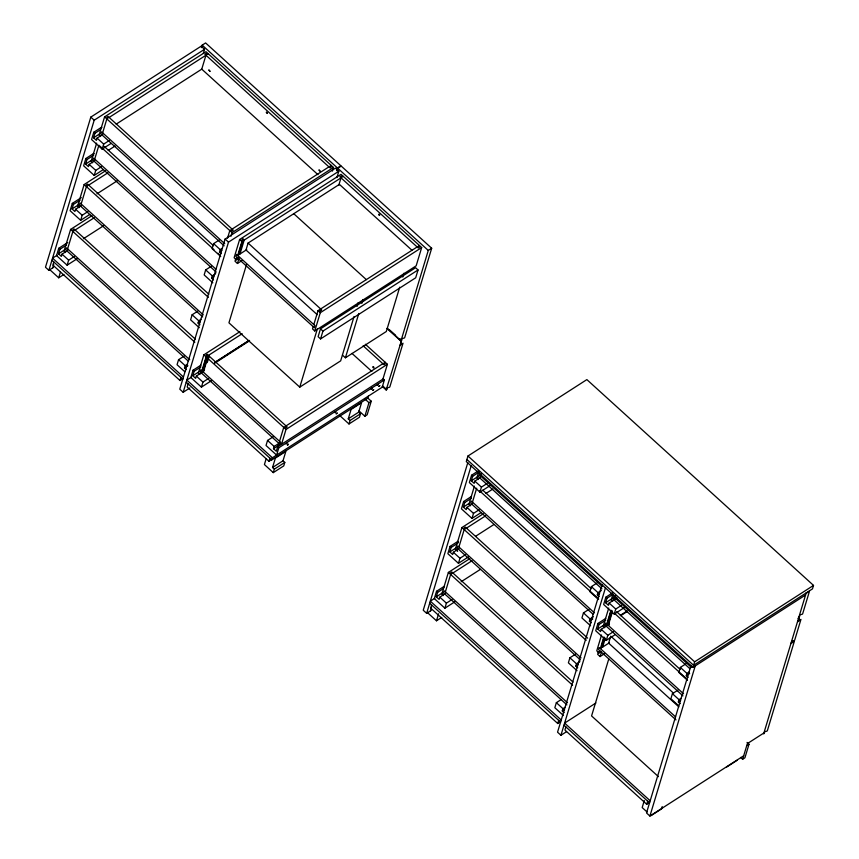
<?xml version="1.0" encoding="UTF-8"?>
<svg xmlns="http://www.w3.org/2000/svg" width="859" height="859" viewBox="0 0 859 859"><rect width="100%" height="100%" fill="white"/><g stroke="black" fill="none" stroke-linecap="round" stroke-linejoin="round"><path stroke-width="1.29" d="M65.982 244.428L66.605 243.58M101.018 128.388L101.759 127.476M203.379 53.118L204.539 49.285L201.135 46.203L90.807 117.114L45.473 267.246L48.877 270.327L53.344 267.46M48.877 270.327L94.2 120.196L204.539 49.285M53.806 261.952L52.861 265.087L179.982 380.505L182.838 378.669M52.678 267.89L53.741 264.357M67.732 242.506L58.756 248.283L56.544 255.585L67.12 265.195L77.235 258.688M81.294 197.624L72.306 203.4L70.094 210.702L80.671 220.301L89.658 214.535M93.717 153.46L85.857 158.507L83.645 165.819L94.222 175.419L103.209 169.653M101.652 127.186L93.781 132.243L91.58 139.545L102.157 149.155L111.144 143.378M67.678 250.517L62.031 254.146L61.354 256.401L58.519 253.834L59.883 249.303L66.626 244.976M81.229 205.634L75.592 209.263L74.905 211.518L72.07 208.952L73.434 204.421L80.177 200.093M94.78 160.751L89.143 164.37L88.456 166.635L85.621 164.069L86.984 159.538L93.728 155.211M102.715 134.476L97.067 138.106L96.391 140.371L93.556 137.794L94.919 133.274L100.535 129.666M91.999 215.663L70.599 229.417L64.028 251.172L65.542 252.535M105.55 170.78L84.15 184.535L77.578 206.278L79.092 207.653M96.648 143.131L91.14 161.395L92.643 162.77M332.369 171.124L333.475 167.462L205.977 51.701L104.583 116.867L99.064 135.131L100.578 136.506M49.833 269.737L58.713 277.801L60.474 271.949M67.614 248.874L72.865 231.479L74.003 230.749L72.875 229.718L74.014 228.988L195.304 339.112M81.165 203.991L86.415 186.596L87.554 185.866L86.426 184.835L87.564 184.094L208.855 294.229M94.715 159.108L98.914 145.192M102.65 132.844L106.849 118.918L107.987 118.188L106.86 117.157L107.998 116.427L233.229 230.137L232.091 230.867L230.953 229.836L229.815 230.566L227.517 238.158M67.12 265.195L68.645 260.148L74.293 256.519M80.671 220.301L82.196 215.265L87.843 211.636M94.222 175.419L95.746 170.383L101.394 166.753M102.157 149.155L103.681 144.108L109.329 140.479M201.425 47.621L202.176 45.151L205.602 42.95L340.84 165.744L337.415 167.945L336.674 170.415M184.223 356.034L178.575 359.663L177.051 364.71L184.749 371.7M197.774 311.151L192.126 314.781L190.612 319.827L199.267 327.687M211.325 266.269L205.677 269.898L204.163 274.944L212.817 282.804M219.26 240.005L213.612 243.634L212.087 248.67L220.742 256.53M179.982 380.505L180.927 377.38M186.392 369.649L184.502 367.931L185.19 365.666L187.445 364.216M199.943 324.756L198.053 323.048L198.74 320.783L200.995 319.333M213.494 279.873L211.615 278.166L212.291 275.9L215.684 273.72M221.429 253.609L219.539 251.891L220.226 249.636L222.481 248.176M336.9 177.609L338.833 171.231L335.429 168.139L225.101 239.049L179.767 389.181L183.171 392.273L189.871 387.967M183.171 392.273L228.505 242.131L338.833 171.231M230.974 236.279L232.08 232.628L333.475 167.462M188.11 383.898L187.165 387.022L268.953 461.283L272.754 458.835M200.909 365.161L193.05 370.218L190.848 377.52L201.425 387.13L211.529 380.634M201.274 372.903L200.147 371.872L201.285 371.142L202.423 372.172L196.335 376.081L195.648 378.347L192.813 375.77L194.177 371.249L200.92 366.911M239.897 331.671L203.841 354.842L198.332 373.107L199.836 374.481M313.191 326.667L312.504 328.933L314.77 330.983L416.164 265.828L421.683 247.553L341.023 174.323L239.629 239.489L234.12 257.754L236.386 259.815L237.524 259.074L238.211 256.82M200.147 371.872L200.781 369.789L201.908 370.809L203.046 370.079L207.255 356.163L206.117 355.132L207.255 354.402L208.393 355.433L203.422 372.183M201.908 370.809L206.106 356.893L207.255 356.163M235.677 258.999L235.001 261.233L237.46 263.466L241.927 260.588M202.284 371.152L201.661 373.246L280.045 444.414L280.678 442.331L202.284 371.152L204.539 369.714M207.255 354.402L203.057 368.318L204.195 369.349M236.386 259.815L237.063 257.55M243.043 240.81L241.905 241.551L237.696 255.467L238.834 254.726L243.043 240.81L241.905 239.779L243.054 239.049L244.181 240.08L239.983 253.996L238.845 252.965M203.433 370.422L207.631 356.506L208.769 355.776L287.164 426.944L286.015 427.675L284.887 426.655L283.738 427.385L279.54 441.301M239.232 251.698L243.054 239.049M207.244 360.834L208.769 355.776M207.234 362.595L208.758 357.537L207.631 356.506M237.46 263.466L239.146 257.872M201.425 387.13L202.939 382.083L208.587 378.454M412.009 250.302L339.402 184.374L248.09 243.054L245.996 250.012L317.207 314.673M246.522 264.561L228.934 322.823L299.759 387.141L340.669 360.855L354.048 316.52M337.029 170.834L337.791 168.289L341.216 166.088L431.69 248.24L404.696 337.651C403.848 338.94 401.958 337.211 401.582 340.357L401.013 340.722L387.248 328.224M338.714 185.447L341.012 177.856L244.181 240.08M273.183 436.812L267.546 440.442L266.022 445.488L276.598 455.087L278.799 447.786L384.381 379.936L383.254 378.905L277.672 446.755L276.308 451.276L273.473 448.709L274.15 446.444L279.798 442.814M266.172 458.706L264.411 464.558L273.28 472.622L283.749 465.9L284.801 462.421L283.008 460.789L285.843 451.394L275.374 458.115L272.539 467.511L274.332 469.143L273.28 472.622M268.953 461.283L269.898 458.158M186.22 382.18L271.788 459.866L272.41 457.783L382.18 387.237L384.381 379.936M313.814 324.584L318.023 310.657L319.161 309.927L320.3 310.958L321.438 310.228L320.3 309.197L417.13 246.963M278.23 445.649L278.907 443.384M319.537 311.72L320.3 309.197M314.77 330.983L320.289 312.719L421.683 247.553M281.602 444.06L286.004 429.446L387.398 364.28L365.365 344.266M299.759 387.141L317.358 328.879M320.471 328.868L318.109 336.696L320.568 338.918L415.681 277.801L418.043 269.962L415.584 267.74L320.471 328.868L322.93 331.091L320.568 338.918M357.108 306.384L358.257 302.593M342.473 355.121L345.415 357.795L358.804 313.471M361.864 303.334L363.013 299.533M348.249 418.859L351.084 409.464L361.553 402.742L358.718 412.137L348.249 418.859L350.043 420.481L349.001 423.97L340.121 415.906M358.718 412.137L360.512 413.759L359.459 417.238L349.001 423.97M399.703 287.185L386.314 331.51L345.415 357.795M402.764 277.049L403.913 273.248M368.479 396.042L367.845 398.125L271.788 459.866M358.933 410.86L364.871 416.25L368.962 402.688L371.249 401.217L367.287 397.62M371.249 401.217L367.147 414.79L364.871 416.25M382.62 380.108L387.398 364.28M382.212 386.389L386.142 389.965L401.475 340.712L399.51 338.918M401.013 340.722L428.276 250.441L431.69 248.24M386.142 389.965L386.722 389.589C387.13 386.389 388.934 388.247 389.836 386.894L403.021 343.224L400.154 345.415L401.475 340.712M466.92 459.49L693.578 665.296L812.474 588.887L813.527 585.409L586.869 379.603L467.972 456.011L466.287 461.584L692.955 667.379L805.57 595.008M467.801 462.679L423.24 610.244L426.644 613.337L431.111 610.47M426.644 613.337L471.194 465.771M431.583 604.961L430.638 608.086L557.749 723.514L560.605 721.678M430.445 610.889L431.508 607.367M444.382 586.235L436.522 591.282L434.31 598.594L444.898 608.193L455.002 601.697M457.933 541.342L450.073 546.399L447.861 553.701L458.448 563.311L468.552 556.815M471.484 496.459L463.624 501.516L461.423 508.818L471.999 518.428L480.976 512.651M478.291 470.915L471.559 475.242L469.347 482.554L479.923 492.153L490.038 485.657M445.445 593.515L439.808 597.145L439.121 599.41L436.286 596.833L437.65 592.313L443.265 588.705M458.996 548.633L453.359 552.262L452.672 554.527L449.837 551.95L451.2 547.43L457.944 543.092M472.557 503.75L466.909 507.379L466.222 509.645L463.388 507.068L464.762 502.547L471.494 498.209M480.482 477.486L474.834 481.104L474.157 483.37L471.323 480.804L472.686 476.273L479.429 471.945M469.776 558.672L448.366 572.427L441.805 594.17L443.308 595.545M483.327 513.789L461.917 527.544L455.356 549.288L457.622 551.349M474.415 486.14L468.907 504.405L470.41 505.779M478.678 472.042L476.831 478.13L478.345 479.505M427.599 612.735L436.479 620.799L438.605 613.777M445.381 591.883L450.631 574.478L451.77 573.748L450.642 572.717L451.78 571.987L573.071 682.11M458.931 547L464.182 529.595L465.331 528.865L464.193 527.834L465.331 527.104L587.61 638.119M472.482 502.118L476.681 488.191M480.417 475.843L481.18 473.309M444.898 608.193L446.412 603.147L452.059 599.518M458.448 563.311L459.962 558.264L465.61 554.635M471.999 518.428L473.513 513.381L479.161 509.752M479.923 492.153L481.448 487.117L487.096 483.488M560.863 699.763L556.353 702.673L554.828 707.719L563.483 715.568M575.541 654.161L569.904 657.79L568.379 662.826L577.033 670.686M589.091 609.278L583.454 612.896L581.93 617.943L590.584 625.803M597.026 583.003L591.379 586.633L589.854 591.679L598.508 599.539M557.749 723.514L558.694 720.379M564.17 712.648L562.28 710.93L562.956 708.675L565.222 707.225M577.72 667.765L575.831 666.047L576.507 663.792L579.9 661.613M591.271 622.882L589.381 621.164L590.058 618.909L593.451 616.73M599.195 596.608L597.306 594.9L597.993 592.635L601.375 590.455M602.095 584.614L557.545 732.19L560.938 735.272L566.521 731.685M560.938 735.272L605.498 587.706M565.877 726.897L564.932 730.032L646.72 804.292L649.576 802.456M605.778 618.405L597.918 623.451L595.716 630.764L606.293 640.363L615.28 634.586M612.585 592.85L605.853 597.188L603.641 604.489L614.228 614.099L624.332 607.603M607.979 624.965L601.203 629.314L600.516 631.58L597.692 629.003L599.056 624.482L605.788 620.155M615.914 598.691L609.138 603.05L608.451 605.305L605.616 602.739L606.98 598.218L612.596 594.6M608.72 608.075L603.201 626.34L604.715 627.714M612.972 593.988L611.136 600.076L612.639 601.44M601.536 635.026L596.758 650.864L599.024 652.915L600.173 652.185M606.153 626.136L605.015 625.105L605.649 623.022L606.776 624.053L607.925 623.312L611.737 610.663M614.078 599.872L612.95 598.841L613.573 596.747L614.711 597.778L615.849 597.048M598.315 652.099L597.639 654.343L600.097 656.566L604.575 653.688M606.776 624.053L610.985 610.137M614.711 597.778L615.474 595.255M607.302 623.645L606.529 626.479L682.926 695.854M610.985 611.436L607.925 621.551L609.063 622.582M599.024 652.915L599.711 650.66M603.78 637.185L600.344 648.566L601.483 647.836L604.543 637.711M601.869 644.808L604.167 637.217M612.123 611.007L608.301 623.655L609.428 624.686L608.29 625.427L612.488 611.501M601.493 646.075L602.621 647.106L605.294 638.248M600.097 656.566L601.45 652.099M606.293 640.363L607.818 635.316L613.455 631.687M614.228 614.099L615.742 609.052L621.39 605.423M610.384 637.324L608.634 643.123L678.857 706.882M608.784 658.939L591.572 715.934L658.466 776.676M678.062 690.056L672.414 693.675L670.89 698.721L678.589 705.711M685.987 663.782L680.349 667.411L678.825 672.457L687.479 680.317M644.293 800.545L642.178 807.567L647.106 812.045M646.72 804.292L647.665 801.157M680.231 703.661L678.342 701.943L679.029 699.677L681.284 698.227M688.166 677.386L686.277 675.679L686.953 673.413L689.219 671.963M691.055 665.392L646.505 812.958L649.909 816.05L743.69 755.78M692.955 667.379L694.63 661.817L813.527 585.409M649.909 816.05L695.232 665.918M662.214 806.58L661.516 808.899L651.058 815.631M740.662 757.455L742.638 759.259L747.362 743.604L763.919 732.963M747.04 742.423L749.016 744.216L744.925 757.788L742.638 759.259M806.193 592.925L763.651 733.833L764.22 733.468C764.639 730.268 766.443 732.115 767.345 730.762L794.339 641.34L790.914 643.541M457.321 542.448L458.276 541.653M458.276 541.825L457.804 542.469M443.899 587.073L444.49 586.525M93.33 154.158L94.06 153.761M471.215 497.039L471.108 497.748M109.125 117.458L205.956 55.223L201.758 69.15L116.19 124.136M208.243 53.763L207.094 54.493L205.967 53.462L204.829 54.203L330.06 167.902L331.198 167.172L330.06 166.141L331.209 165.411M93.556 137.794L100.288 133.467M85.621 164.069L92.364 159.731M108.255 150.411L115.009 146.062M88.702 185.125L107.837 172.831M72.07 208.952L78.813 204.614M96.96 193.844L117.221 180.82M75.152 230.008L94.286 217.714M58.519 253.834L65.263 249.497M57.016 255.284L52.549 258.151L183.45 377.004M83.409 238.727L103.671 225.702M58.713 277.801L63.942 274.429M232.091 229.106L328.922 166.871M219.539 251.891L221.794 250.441M343.289 176.385L342.15 177.115L341.023 176.084L339.874 176.825L418.269 247.993L419.407 247.263L418.269 246.232L419.417 245.502M239.983 253.996L246.737 249.658M211.615 278.166L213.87 276.716M198.053 323.048L200.319 321.599M184.502 367.931L187.896 365.751M208.393 355.433L242.174 333.721M208.758 357.537L207.62 358.267L286.004 429.446M192.813 375.77L198.429 372.162M191.321 377.219L186.843 380.086L272.41 457.783M214.814 362.444L248.595 340.733M215.448 362.111L249.228 340.4M214.675 363.196L249.593 340.755M322.93 331.091L418.043 269.962M286.026 425.914L382.856 363.69M385.133 362.219L383.994 362.96L385.133 363.98L383.984 364.721L363.153 345.801M273.473 448.709L279.121 445.08M272.539 467.511L283.008 460.789M274.332 469.143L284.801 462.421M350.043 420.481L360.512 413.759M471.323 480.804L478.066 476.466M463.388 507.068L469.003 503.46M486.022 493.41L492.776 489.072M466.469 528.135L485.603 515.829M449.837 551.95L456.58 547.623M475.854 536.123L493.871 524.548M452.918 573.017L472.053 560.712M436.286 596.833L443.029 592.506M434.794 598.283L430.316 601.16L561.217 720.003M461.176 581.726L480.31 569.431M436.479 620.799L441.709 617.438M597.306 594.9L599.571 593.451M605.616 602.739L612.36 598.401M612.95 598.841L614.088 598.111L615.227 599.131M616.225 599.153L617.363 598.422L616.236 597.392M589.381 621.164L592.764 618.985M597.692 629.003L604.425 624.676M605.015 625.105L606.153 624.375L607.292 625.406M620.327 615.345L627.081 611.007M609.439 622.925L607.163 624.396L683.56 693.761M620.67 615.71L627.435 611.361M602.621 647.106L609.375 642.757M575.831 666.047L578.086 664.598M562.28 710.93L564.535 709.48M595.899 702.995L564.621 723.095L650.177 800.781M806.043 593.44L809.468 591.239L802.639 613.863C801.769 615.162 799.912 613.39 799.525 616.558L798.945 616.923M686.277 675.679L689.659 673.499M798.849 617.277L799.418 616.912L798.097 621.615L800.953 619.425L794.704 640.127C793.845 641.469 792.052 639.59 791.59 642.833L791.021 643.198M678.342 701.943L680.596 700.493M746.739 745.687L749.016 744.216M726.768 766.969L737.226 760.247M202.176 45.151L337.415 167.945M337.791 168.289L428.276 250.441M201.607 69.01L317.97 174.656M798.032 618.255L800.008 620.037M293.746 213.708L366.353 279.637M399.618 338.575L401.582 340.357M389.675 329.996L395.58 335.354M387.141 328.578L400.906 341.077M248.09 243.054L321.685 309.874M104.583 116.867L232.08 232.628M239.629 239.489L241.905 241.551M318.023 310.657L320.289 312.719M467.972 456.011L694.63 661.817M351.997 353.414L371.85 371.432M90.807 117.114L94.2 120.196M225.101 239.049L228.505 242.131M382.781 386.024L386.722 389.589M616.365 598.401L615.227 597.37L614.464 600.216L689.874 668.678M224.768 243.731L101.512 131.814L100.879 133.897L224.145 245.814M602.384 586.59L479.279 474.812L478.656 476.906L601.912 588.812M615.087 598.122L691.495 667.497M93.781 132.243L94.919 133.274M471.559 475.242L472.686 476.273M605.853 597.188L606.98 598.218M213.612 243.634L220.226 249.636M591.379 586.633L597.993 592.635M680.349 667.411L686.953 673.413M97.067 138.106L103.681 144.108M474.834 481.104L481.448 487.117M609.138 603.05L615.742 609.052M104.014 146.277L213.462 245.653M482.769 490.178L591.228 588.662M616.622 611.715L680.124 669.376M99.912 146.094L213.945 249.636M217.918 253.233L219.893 255.037M479.666 490.897L598.659 598.938M614.475 613.305L686.642 678.825M365.011 399.091L368.962 402.688M215.856 269.103L93.577 158.077L92.955 160.171L216.21 272.078M594.46 612.864L471.355 501.087L470.721 503.17L592.989 614.196M85.857 158.507L86.984 159.538M463.624 501.516L464.762 502.547M597.918 623.451L599.056 624.482M610.738 636.165L673.531 693.181M205.677 269.898L212.291 275.9M583.454 612.896L590.058 618.909M672.414 693.675L679.029 699.677M89.143 164.37L95.746 170.383M466.909 507.379L473.513 513.381M601.203 629.314L607.818 635.316M675.614 716.911L599.206 647.536L598.573 649.629L675.969 719.896M84.15 184.535L208.383 297.343M461.917 527.544L586.16 640.342M203.293 314.877L80.027 202.96L79.404 205.054L202.66 316.971M581.06 657.887L457.804 545.97L457.171 548.053L580.426 659.97M72.306 203.4L73.434 204.421M450.073 546.399L451.2 547.43M192.126 314.781L198.74 320.783M569.904 657.79L576.507 663.792M75.592 209.263L82.196 215.265M453.359 552.262L459.962 558.264M70.599 229.417L194.832 342.226M448.366 572.427L572.609 685.235M203.841 354.842L206.106 356.893M189.742 359.76L66.476 247.843L65.853 249.937L188.121 360.952M567.509 702.769L444.243 590.852L443.62 592.935L566.876 704.852M277.672 446.755L278.799 447.786M58.756 248.283L59.883 249.303M193.05 370.218L194.177 371.249M436.522 591.282L437.65 592.313M178.575 359.663L185.19 365.666M267.546 440.442L274.15 446.444M556.353 702.673L562.956 708.675M62.031 254.146L68.645 260.148M196.335 376.081L202.939 382.083M439.808 597.145L446.412 603.147M51.916 260.245L182.817 379.087M429.693 603.243L560.583 722.097M563.987 725.179L649.554 802.875M378.722 214.374C379.345 217.187 380.612 213.644 378.722 214.374M319.043 170.114L320.128 171.231L319.097 169.996M372.967 366.933C373.482 369.724 374.943 366.353 372.967 366.933M286.058 443.835L287.003 443.04L286.058 443.835M287.475 445.123L288.42 444.318L287.475 445.123M371.281 389.052L372.183 388.225L371.281 389.052M372.699 390.34L373.644 389.557L372.699 390.34M377.369 385.133L378.282 384.317L377.369 385.133M378.787 386.41L379.742 385.648L378.787 386.41M334.763 412.503L335.676 411.708L334.763 412.503M336.18 413.791L337.125 413.039L336.18 413.791M208.941 70.062L209.972 71.286L208.941 70.062M266.365 112.228L267.396 113.452L266.365 112.228M236.569 254.436L235.935 256.519L314.319 327.698L314.952 325.604L236.569 254.436"/></g></svg>
